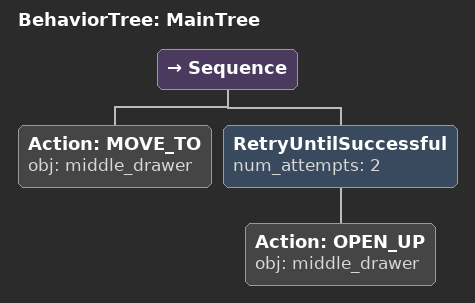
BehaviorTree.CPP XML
<root main_tree_to_execute="MainTree">
  <BehaviorTree ID="MainTree">
    <Sequence>
      <!-- Move to middle_drawer -->
      <Action ID="MOVE_TO" obj="middle_drawer" />
      <!-- Retry OPEN middle_drawer up to 2 attempts -->
      <RetryUntilSuccessful num_attempts="2">
        <!-- Open middle_drawer -->
        <Action ID="OPEN_UP" obj="middle_drawer" />
      </RetryUntilSuccessful>
    </Sequence>
  </BehaviorTree>
</root>
